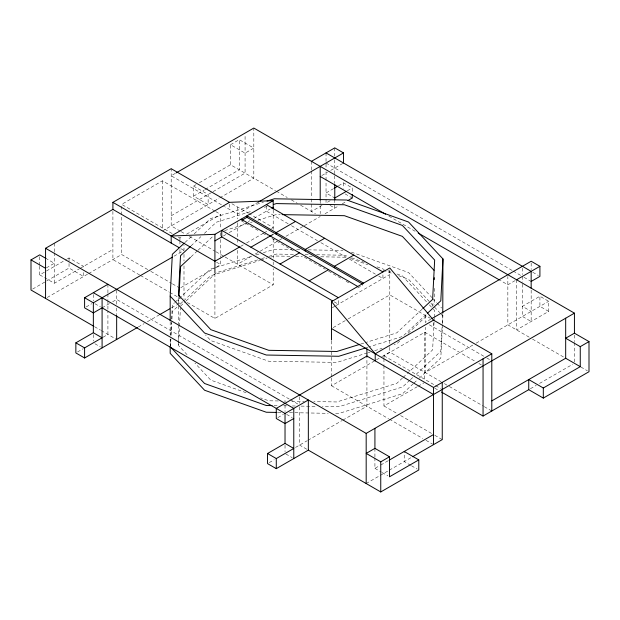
<?xml version="1.0" encoding="UTF-8"?>
<svg xmlns="http://www.w3.org/2000/svg" width="620" height="620" viewBox="0 0 620 620"><rect width="100%" height="100%" fill="white"/><g stroke="black" fill="none" stroke-linecap="round" stroke-linejoin="round"><path stroke-width="0.46" stroke-dasharray="3.1 2.33" d="M170.577 339.008L170.237 345.666L170.182 339.001M170.771 335.203L171.415 322.834M171.608 319.029L172.345 304.753L174.46 302.777M170.577 345.735L170.918 339.078M171.12 335.273L171.903 320.052M171.949 319.099L172.345 311.488L177.289 306.869M178.638 303.064L178.94 297.313M187.062 354.671L178.49 345.487L178.591 343.565M178.638 342.612L179.428 327.267M179.482 326.306L180.42 308.086M432.822 306.474L433.124 300.723M434.062 322.051L432.628 349.858L407.356 373.472M434.108 321.09L434.264 318.215M434.31 317.254L434.659 310.543L433.341 309.124M442.029 327.484L440.805 351.269L415.385 375.03M442.277 322.726L442.719 314.162M442.517 324.702L440.805 358.004L418.206 379.115M442.571 323.749L442.959 314.216M185.055 242.397L191.41 236.46M194.231 233.817L210.475 218.643L263.399 202.19M191.053 245.846L200.88 236.662M204.391 233.383L216.326 222.224L252.317 211.04M191.053 256.788L197.369 250.883M198.067 250.224L213.513 235.786M175.173 302.118L210.475 269.127L251.534 256.362M180.11 304.226L182.939 301.591M183.644 300.933L210.475 275.853L259.749 260.54M180.521 306.172L185.434 301.576M186.139 300.925L216.326 272.707L260.625 258.943M422.096 309.217L396.823 332.832L365.444 342.589M425.979 314.65L402.675 336.42L368.916 346.913M399.629 341.147L396.823 343.774L394.056 344.635M408.053 333.273L427.01 315.557M402.442 378.068L396.823 383.315L336.838 401.962L313.821 401.566M403.139 377.41L406.65 374.131M409.735 380.308L402.675 386.903L338.799 406.759L322.361 406.472M410.44 379.649L414.679 375.689M413.269 383.733L402.675 393.638L338.799 413.486L333.963 413.4M413.974 383.075L417.5 379.781M214.915 211.095L162.448 180.808L121.644 204.368L172.445 233.694M175.344 173.36L171.19 175.762L224.487 206.53M230.508 144.716L239.25 139.663L253.82 148.079L245.078 153.125L230.508 144.716L230.508 164.742L275.544 190.743M46.368 267.856L54.32 263.26L47.027 259.059M39.742 266.29L39.742 274.877L45.601 271.49M46.438 271.01L66.526 259.408M67.363 258.928L69.037 257.959L83.607 266.375L83.607 268.212M193.564 186.07L208.134 194.478L208.134 204.577L193.564 196.16L193.564 186.07L196.029 184.644M199.307 182.753L230.508 164.742M32.651 289.067L45.88 281.426M46.709 280.945L69.037 268.057L83.607 276.474L83.607 271.885M193.564 196.16L204.36 189.929M205.189 189.449L239.25 169.787L239.25 139.663M44.601 277.675L54.32 283.286L79.422 268.793M80.259 268.305L112.902 249.465M171.19 215.806L212.242 192.115M213.063 191.634L245.078 173.15L245.078 135.013M47.228 297.476L87.792 274.055M88.629 273.575L121.644 254.51L149.955 270.863M162.448 230.958L218.938 198.346M219.767 197.865L253.82 178.203L253.82 129.007M178.273 237.057L179.94 238.018L181.606 237.057M186.597 234.174L220.743 214.466L220.743 228.927M258.439 202.035L237.576 214.086L225.324 207.01M86.188 306.923L91.752 303.707M174.018 256.215L183.993 250.457L183.993 245.156M321.819 175.545L327.492 172.267M330.731 170.399L343.519 163.013M223.409 235.972L225.889 234.546M229.191 232.639L247.365 222.146M248.186 221.673L249.837 220.72M253.968 218.333L270.157 208.987M102.091 307.838L109.376 303.63M112.615 301.762L116.661 299.429L289.579 399.257M333.529 188.643L326.035 192.967L334.777 198.013M338.52 185.752L343.519 182.869L352.261 187.922L352.261 193.425M240.731 246.342L243.226 244.892M246.559 242.97L263.213 233.36M264.043 232.88L267.375 230.95M271.537 228.547L273.203 227.587L249.178 213.714M321.981 205.398L311.457 211.474L311.457 203.763M330.197 200.663L326.035 203.065L326.035 181.373M347.27 190.805L352.261 187.922M180.769 287.688L215.745 267.491M216.574 267.011L220.743 264.608L220.743 257.858M77.523 351.974L83.351 348.611M103.059 337.233L107.919 334.428L107.919 311.279M251.767 256.037L237.576 264.228L237.576 249.767M255.099 254.115L259.276 251.704M260.113 251.224L278.473 240.622M279.31 240.134L281.813 238.692M285.983 236.282L303.513 226.161M304.342 225.68L320.207 216.527M325.058 213.722L338.109 206.189M342.271 203.786L346.433 201.384M138.275 326.996L144.096 323.64M147.421 321.718L159.053 314.999M171.523 307.799L176.506 304.924M177.343 304.443L182.327 301.56M187.333 302.537L214.915 318.455L273.203 284.805L273.203 268.592M357.724 287.998L362.723 285.115M332.258 307.753L335.304 305.993M336.063 305.551L389.786 274.536M333.165 327.592L347.316 319.416M348.153 318.936L389.786 294.895L430.195 318.223M431.063 319.044L425.219 322.423L425.219 315.355M331.499 378.138L331.499 385.764L375.635 360.282M376.464 359.801L381.463 356.919M382.292 356.438L389.786 352.113L441.029 381.695M383.958 357.74L383.958 355.81L424.762 332.25L475.563 361.584M277.869 417.586L283.433 414.377M515.135 280.604L507.85 284.812L500.309 280.457M516.592 279.767L516.592 329.91L548.654 311.403L548.654 301.304L539.912 296.252L522.42 306.35L531.162 311.403M269.204 462.644L274.203 459.753M295.554 447.431L307.078 440.774M307.908 440.293L341.992 420.616M342.821 420.135L366.924 406.224L366.924 356.074M472.796 345.1L425.219 372.566L425.219 327.244M476.129 343.17L548.654 301.304M383.958 365.451L383.958 405.961L417.268 386.725M418.097 386.245L423.933 382.881M374.922 457.901L374.922 468.387L379.944 465.488M380.781 465.008L388.314 460.652M366.18 483.53L379.409 475.896M380.238 475.416L388.507 470.642M389.329 470.161L411.75 457.227M530.402 388.717L536.215 385.361M539.539 383.439L572.764 364.258M264.314 207.312L267.081 206.452M224.626 230.586L246.776 223.704M250.472 222.549L252.317 221.976M257.85 220.255L276.311 214.52L280.147 214.59M256.099 254.944L259.749 253.812M263.399 252.673L274.35 249.271L291.749 249.573M261.547 258.656L268.003 256.649M268.925 256.362L276.311 254.068L293.57 254.363M260.656 260.253L267.05 258.269M270.7 257.137L274.35 256.006L290.78 256.285M360.832 344.022L364.521 342.876M366.172 347.766L368.001 347.2M367.296 352.951L336.838 362.413L268.739 361.243L210.785 340.574L205.514 334.924M368.218 352.664L370.062 352.09M374.674 350.656L382.06 348.363M296.585 249.651L300.452 249.721M308.187 249.852L342.992 250.449M305.079 254.564L308.915 254.626M316.595 254.758L344.402 255.238L348.029 256.533M295.616 256.37L302.382 256.486M309.155 256.603L313.022 256.665M320.757 256.796L346.859 257.246M278.334 400.954L268.739 400.791L260.594 397.885M284.084 401.055L286.006 401.086M291.757 401.186L304.226 401.404M274.024 405.643L277.892 405.713M283.689 405.805L286.595 405.86M292.392 405.961L295.291 406.007M301.095 406.108L316.564 406.371M277.892 412.439L281.759 412.509M289.494 412.641L328.166 413.308M351.393 252.138L408.572 272.529L431.931 297.577M351.649 257.819L364.328 262.345M377.007 266.863L384.253 269.452M387.872 270.738L390.592 271.707M396.932 273.97L402.364 275.908L426.746 302.056M350.486 258.54L367.73 264.694M383.16 270.196L393.15 273.761M398.59 275.699L408.572 279.263L433.876 306.396M246.101 392.716L210.785 380.122L194.967 363.157M532.758 272.265L538.315 275.481M326.035 163.013L512.368 270.591M513.205 271.079L521.583 275.916M524.009 277.318L531.162 281.449M388.895 216.132L416.539 232.097M345.108 193.882L352.261 198.013M548.654 311.403L539.912 306.35L539.912 296.252M330.01 205.36L334.777 208.111L334.777 203.523M276.373 191.224L287.238 197.493M291.408 199.904L297.259 203.283M300.599 205.204L315.433 213.776M529.162 337.172L507.85 324.865L507.85 276.551M532.518 339.101L564.37 357.492M580.901 367.04L587.38 370.776M288.161 223.774L266.352 211.18L266.352 206.491M291.516 225.711L317.517 240.723M320.873 242.653L346.038 257.184M349.385 259.121L375.387 274.133M378.743 276.071L382.935 278.488L382.935 273.8M231.911 203.748L248.349 213.233M429.365 324.81L485.971 357.492M486.801 357.972L490.963 360.383M241.141 220.689L254.463 228.377M255.301 228.865L259.462 231.268M262.795 233.19L267.794 236.073M271.955 238.475L294.438 251.457M304.428 257.23L325.252 269.251M328.585 271.173L342.736 279.341M346.069 281.263L349.401 283.193M215.745 211.575L220.743 214.466M478.888 363.506L481.391 364.947M334.149 301.816L338.342 304.234L338.342 299.545M180.319 231.175L171.19 225.905L171.19 168.694M181.149 231.655L185.303 234.05M189.449 236.445L215.171 251.294M216 251.774L224.301 256.564M225.13 257.044L273.203 284.805M444.362 383.617L448.524 386.02M449.353 386.5L483.476 406.201M484.305 406.681L491.8 411.006M383.958 355.81L434.752 385.136M435.589 385.617L440.588 388.507M216.574 262.206L220.743 264.608M434.752 388.167L438.921 390.569M180.792 248.612L183.993 250.457M150.792 271.343L171.608 283.356M172.445 283.836L179.102 287.688M383.958 405.961L397.281 413.649M400.613 415.571L433.923 434.806M434.752 435.286L442.254 439.611M139.663 275.009L112.902 259.563L112.902 211.319M140.5 275.497L168.934 291.912M169.772 292.392L180.645 298.67M331.499 385.764L388.562 418.717M389.399 419.197L422.685 438.418M426.018 440.339L432.675 444.183M410.688 465.31L404.217 461.575L404.217 451.476M411.502 465.775L417.167 469.053M290.408 399.737L298.762 404.558M94.938 303.707L100.502 306.923M286.618 414.377L292.183 417.586M39.742 274.877L43.795 277.21M374.922 468.387L381.401 472.13M382.207 472.595L387.872 475.865M94.62 326.748L100.44 330.103M101.269 330.584L116.661 339.473M306.753 449.221L299.599 445.09L299.599 405.046M94.938 343.759L100.502 346.967M285.82 453.964L292.183 457.637M432.582 298.274L436.472 302.452M437.123 303.149L441.665 308.016M434.527 307.094L439.719 312.658M440.363 313.356L442.959 316.138M429.381 304.885L432.675 308.419M574.43 335.063L574.43 341.651M574.43 342.589L574.43 362.359M531.162 263.089L531.162 269.514M531.162 290.144L531.162 321.493L522.42 316.448L522.42 283.162M522.42 268.135L522.42 274.559M522.42 276.396L522.42 282.193M434.659 288.354L434.659 304.753M433.504 322.788L433.504 327.205M424.762 332.25L424.762 380.471M389.786 269.847L389.786 346.386M389.786 347.34L389.786 352.113M383.958 358.701L383.958 364.49M374.922 448.361L374.922 456.948M343.519 182.869L343.519 188.379M334.777 147.87L334.777 156.132M334.777 159.805L334.777 174.825M334.777 175.793L334.777 183.52M334.777 199.849L334.777 202.608M331.499 340.946L331.499 377.185M326.035 152.915L326.035 162.099M326.035 163.982L326.035 167.842M326.035 171.709L326.035 180.405M320.207 200.314L320.207 213.667M311.457 161.332L311.457 170.012M311.457 170.973L311.457 197.974M311.457 198.942L311.457 202.802M299.599 396.785L299.599 403.209M285.029 405.193L285.029 411.618M285.029 445.245L285.029 451.67M273.203 210.002L273.203 229.493M273.203 239.033L273.203 258.098M273.203 261.919L273.203 264.779M237.576 207.018L237.576 218.906M237.576 222.766L237.576 238.196M237.576 239.157L237.576 243.978M229.485 204.112L229.485 209.413M220.743 232.787L220.743 235.678M220.743 239.537L220.743 256.897M214.915 273.637L214.915 318.455M183.993 254.316L183.993 261.067M183.993 265.887L183.993 298.677M179.94 238.018L179.94 239.948M179.94 240.917L179.94 244.768M179.94 249.597L179.94 254.417M178.49 297.74L178.49 303.211M178.49 305.939L178.49 324.268M178.49 325.229L178.49 340.667M178.49 341.628L178.49 345.487M170.182 321.858L170.182 335.188M162.448 180.808L162.448 229.028M121.644 206.297L121.644 254.51M116.661 290.245L116.661 304.195M116.661 308.008L116.661 314.681M107.919 284.278L107.919 292.958M107.919 293.926L107.919 299.708M107.919 300.677L107.919 310.318M93.349 294.531L93.349 300.956M93.349 334.583L93.349 341.008M69.037 257.959L69.037 262.554M69.037 263.469L69.037 268.057M54.32 243.242L54.32 251.821M54.32 252.774L54.32 283.286M39.742 256.757L39.742 265.337"/><path stroke-width="0.93" d="M170.182 320.904L170.182 296.135L172.345 254.27L184.349 243.056M178.986 296.352L180.521 266.631L190.348 257.44M434.209 279.628L434.31 277.706M267.05 201.058L274.35 198.787L346.859 200.035L408.572 222.045L442.959 258.928L440.805 300.793L427.389 313.325M442.765 313.216L442.959 258.928M190.348 246.504L180.521 255.688L178.49 295.004L210.785 329.638L268.739 350.308L336.838 351.478L359.91 344.309M422.801 308.558L432.628 299.375L434.659 260.059L402.364 225.424L344.402 204.755L276.311 203.585L273.544 204.445M45.57 298.429L45.57 248.287L112.902 209.413L112.902 202.345L171.19 168.694L229.485 202.345L273.203 200.663L273.203 209.079M176.173 172.887L253.82 128.053L574.43 313.154L574.43 333.18L589 341.589L589 371.713L543.314 398.094L528.744 389.678L483.058 416.051L441.417 392.018M93.783 326.267L31 290.021L31 259.896L39.742 254.851L46.221 258.587M171.19 243.071L171.19 236.003L229.485 202.345M311.457 161.332L334.777 147.87L343.519 152.915L343.519 163.013M404.217 451.476L418.787 459.893L418.787 469.983L380.75 491.947L308.341 450.143L308.341 399.993L285.029 413.455L102.091 307.838L93.349 312.891L84.599 307.838L84.599 297.74L107.919 284.278M258.439 202.035L343.519 152.915M84.599 297.74L93.349 302.793L172.352 257.176M171.19 236.003L214.915 234.321L273.203 200.663M241.978 220.208L246.969 217.326L362.723 284.154M214.915 240.878L221.758 236.925L332.475 300.847M271.684 208.103L273.203 207.227M334.358 188.162L337.691 186.24M239.894 246.822L214.915 261.245L112.902 202.345M75.857 342.837L93.349 332.746L102.091 337.792L84.599 347.89L75.857 342.837L75.857 352.935L84.599 357.988L137.439 327.476M334.777 198.013L346.433 191.286M250.906 247.194L273.203 234.321M295.5 221.449L276.117 232.632L276.117 234.151M348.099 200.423L352.261 198.013L352.261 194.347M159.883 314.518L169.857 308.76M280.054 264.019L299.437 252.828M324.647 238.274L305.265 249.465L305.265 250.976M309.202 280.844L328.585 269.654M353.795 255.099L334.413 266.29L334.413 267.801M331.499 339.993L331.499 301.63L389.786 267.972L433.504 320.137L491.8 353.795L491.8 411.006M433.504 394.514L366.924 356.074L276.28 408.41L276.28 418.508L285.029 423.553L293.772 418.508M431.9 318.564L531.162 261.252L539.912 266.305L539.912 276.396L531.162 281.449M375.216 360.863L375.216 353.795L433.504 320.137M516.592 279.767L539.912 266.305M267.538 453.507L285.029 443.409L293.772 448.462L276.28 458.552L267.538 453.507L267.538 463.605L276.28 468.65L308.341 450.143M331.499 328.553L433.504 387.446L491.8 353.795M45.57 248.287L366.18 433.388L574.43 313.154M389.492 456.777L374.922 448.361L366.18 453.414L380.75 461.822L389.492 456.777L389.492 476.803L418.787 459.893M574.43 333.18L565.68 338.226L580.258 346.642L589 341.589M389.151 460.172L433.504 434.566M491.8 400.907L565.68 358.252L580.258 366.668L580.258 346.642M412.587 456.739L442.254 439.611L442.254 382.401M528.744 389.678L528.744 379.579L543.314 387.996L580.258 366.668M365.265 348.053L338.799 356.275L266.29 355.028L204.569 333.017L170.182 296.135M282.061 214.621L344.402 215.69L402.364 236.367L434 270.289M272.087 405.612L266.29 405.511L204.569 383.501L170.182 346.619L170.182 353.353L204.569 390.228L266.29 412.238L276.923 412.424M326.035 152.915L531.162 271.351L531.162 288.207M320.207 176.475L385.547 214.202M418.213 233.066L499.472 279.976M266.352 204.615L382.935 271.924M363.553 283.115L246.969 215.806L246.969 217.326M241.141 219.17L357.724 286.487M338.342 297.67L221.758 230.361L221.758 236.925M112.902 209.413L179.188 247.69M93.349 292.694L293.772 408.41L293.772 458.552M31 259.896L45.57 268.313M331.499 301.63L375.216 353.795M565.68 318.2L565.68 358.252M543.314 387.996L543.314 398.094M483.058 358.841L483.058 416.051M433.504 387.446L433.504 444.664M380.75 461.822L380.75 491.947M374.922 428.335L374.922 448.361M366.924 349.006L366.924 356.074M366.18 433.388L366.18 483.53M334.777 184.489L334.777 199.849M320.207 166.377L320.207 200.314M285.029 413.455L285.029 443.409M276.28 458.552L276.28 468.65M214.915 234.321L214.915 272.684M116.661 315.634L116.661 339.473M102.091 297.74L102.091 347.89M93.349 302.793L93.349 332.746M84.599 347.89L84.599 357.988"/></g></svg>
